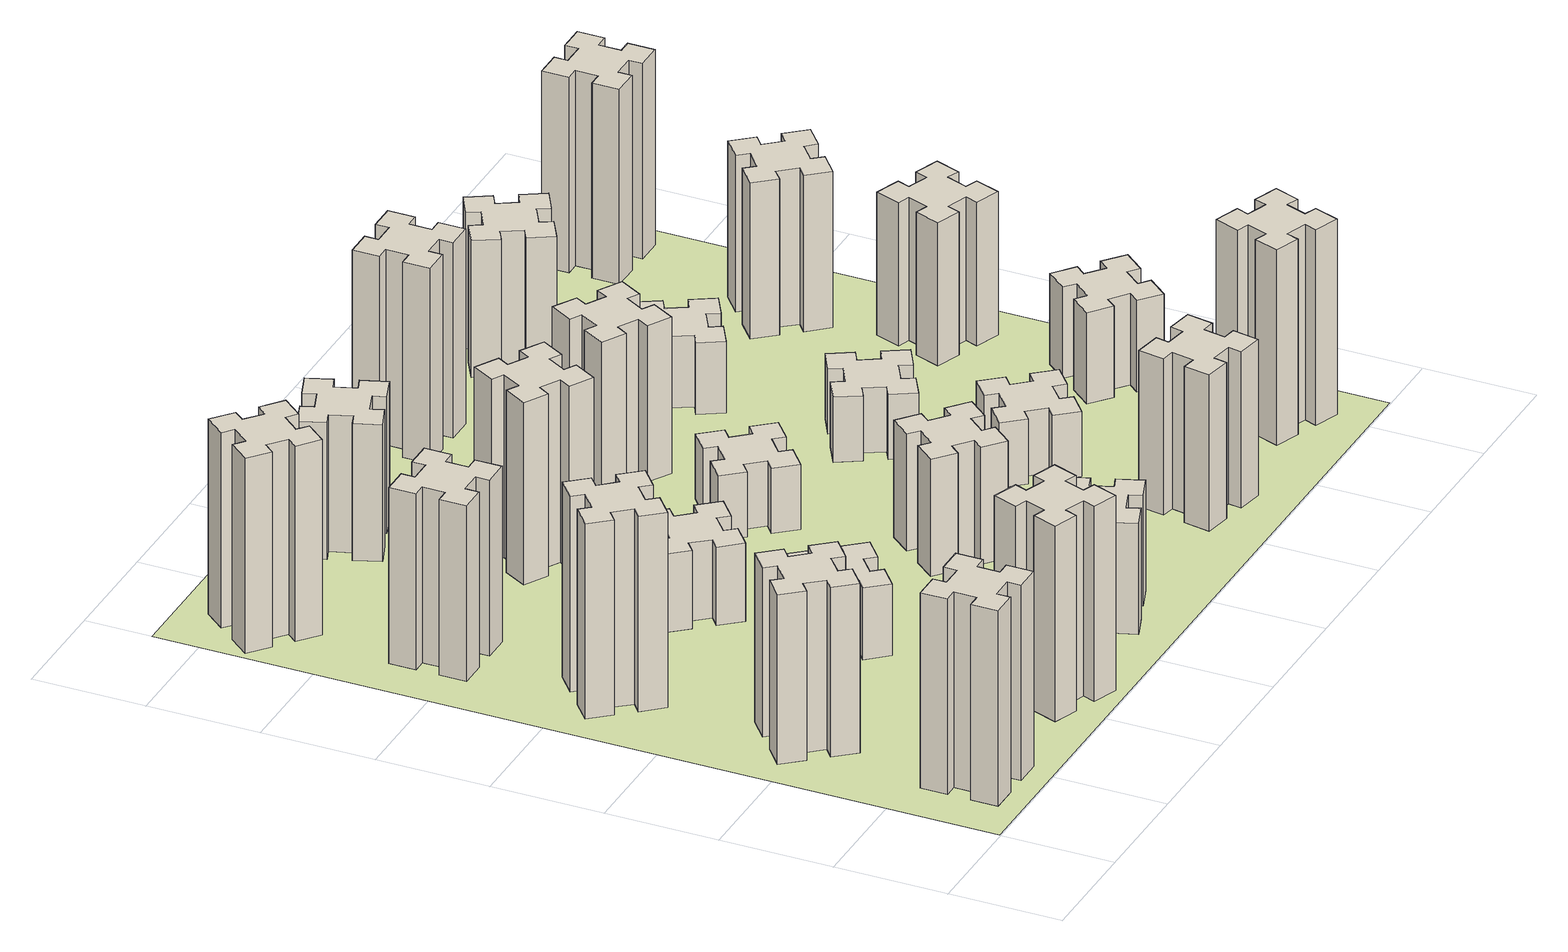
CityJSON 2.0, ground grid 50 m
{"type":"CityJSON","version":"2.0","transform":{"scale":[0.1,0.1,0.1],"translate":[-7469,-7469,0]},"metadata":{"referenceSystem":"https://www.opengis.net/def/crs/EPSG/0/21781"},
"CityObjects":{
"building1":{"type":"Building","attributes":{"class":"1000","function":"1000","usage":"1000","yearOfConstruction":2016,"roofType":"1000","measuredHeight":90,"storeysAboveGround":30,"storeysBelowGround":0},"geometry":[{"type":"Solid","lod":"1","boundaries":[[[[0,1,2,3,4,5,6,7,8,9,10,11,12,13,14,15,16,17,18,19]],[[17,16,20,21]],[[16,15,22,20]],[[15,14,23,22]],[[14,13,24,23]],[[13,12,25,24]],[[12,11,26,25]],[[11,10,27,26]],[[10,9,28,27]],[[9,8,29,28]],[[8,7,30,29]],[[7,6,31,30]],[[6,5,32,31]],[[5,4,33,32]],[[4,3,34,33]],[[3,2,35,34]],[[2,1,36,35]],[[1,0,37,36]],[[0,19,38,37]],[[19,18,39,38]],[[18,17,21,39]],[[24,25,26,27,28,29,30,31,32,33,34,35,36,37,38,39,21,20,22,23]]]]}]},
"building2":{"type":"Building","attributes":{"class":"1000","function":"1000","usage":"1000","yearOfConstruction":2016,"roofType":"1000","measuredHeight":78,"storeysAboveGround":30,"storeysBelowGround":0},"geometry":[{"type":"Solid","lod":"1","boundaries":[[[[40,41,42,43,44,45,46,47,48,49,50,51,52,53,54,55,56,57,58,59]],[[57,56,60,61]],[[56,55,62,60]],[[55,54,63,62]],[[54,53,64,63]],[[53,52,65,64]],[[52,51,66,65]],[[51,50,67,66]],[[50,49,68,67]],[[49,48,69,68]],[[48,47,70,69]],[[47,46,71,70]],[[46,45,72,71]],[[45,44,73,72]],[[44,43,74,73]],[[43,42,75,74]],[[42,41,76,75]],[[41,40,77,76]],[[40,59,78,77]],[[59,58,79,78]],[[58,57,61,79]],[[64,65,66,67,68,69,70,71,72,73,74,75,76,77,78,79,61,60,62,63]]]]}]},
"building3":{"type":"Building","attributes":{"class":"1000","function":"1000","usage":"1000","yearOfConstruction":2016,"roofType":"1000","measuredHeight":90,"storeysAboveGround":30,"storeysBelowGround":0},"geometry":[{"type":"Solid","lod":"1","boundaries":[[[[80,81,82,83,84,85,86,87,88,89,90,91,92,93,94,95,96,97,98,99]],[[97,96,100,101]],[[96,95,102,100]],[[95,94,103,102]],[[94,93,104,103]],[[93,92,105,104]],[[92,91,106,105]],[[91,90,107,106]],[[90,89,108,107]],[[89,88,109,108]],[[88,87,110,109]],[[87,86,111,110]],[[86,85,112,111]],[[85,84,113,112]],[[84,83,114,113]],[[83,82,115,114]],[[82,81,116,115]],[[81,80,117,116]],[[80,99,118,117]],[[99,98,119,118]],[[98,97,101,119]],[[104,105,106,107,108,109,110,111,112,113,114,115,116,117,118,119,101,100,102,103]]]]}]},
"building4":{"type":"Building","attributes":{"class":"1000","function":"1000","usage":"1000","yearOfConstruction":2016,"roofType":"1000","measuredHeight":81,"storeysAboveGround":30,"storeysBelowGround":0},"geometry":[{"type":"Solid","lod":"1","boundaries":[[[[120,121,122,123,124,125,126,127,128,129,130,131,132,133,134,135,136,137,138,139]],[[137,136,140,141]],[[136,135,142,140]],[[135,134,143,142]],[[134,133,144,143]],[[133,132,145,144]],[[132,131,146,145]],[[131,130,147,146]],[[130,129,148,147]],[[129,128,149,148]],[[128,127,150,149]],[[127,126,151,150]],[[126,125,152,151]],[[125,124,153,152]],[[124,123,154,153]],[[123,122,155,154]],[[122,121,156,155]],[[121,120,157,156]],[[120,139,158,157]],[[139,138,159,158]],[[138,137,141,159]],[[144,145,146,147,148,149,150,151,152,153,154,155,156,157,158,159,141,140,142,143]]]]}]},
"building5":{"type":"Building","attributes":{"class":"1000","function":"1000","usage":"1000","yearOfConstruction":2016,"roofType":"1000","measuredHeight":90,"storeysAboveGround":30,"storeysBelowGround":0},"geometry":[{"type":"Solid","lod":"1","boundaries":[[[[160,161,162,163,164,165,166,167,168,169,170,171,172,173,174,175,176,177,178,179]],[[177,176,180,181]],[[176,175,182,180]],[[175,174,183,182]],[[174,173,184,183]],[[173,172,185,184]],[[172,171,186,185]],[[171,170,187,186]],[[170,169,188,187]],[[169,168,189,188]],[[168,167,190,189]],[[167,166,191,190]],[[166,165,192,191]],[[165,164,193,192]],[[164,163,194,193]],[[163,162,195,194]],[[162,161,196,195]],[[161,160,197,196]],[[160,179,198,197]],[[179,178,199,198]],[[178,177,181,199]],[[184,185,186,187,188,189,190,191,192,193,194,195,196,197,198,199,181,180,182,183]]]]}]},
"building6":{"type":"Building","attributes":{"class":"1000","function":"1000","usage":"1000","yearOfConstruction":2016,"roofType":"1000","measuredHeight":90,"storeysAboveGround":30,"storeysBelowGround":0},"geometry":[{"type":"Solid","lod":"1","boundaries":[[[[200,201,202,203,204,205,206,207,208,209,210,211,212,213,214,215,216,217,218,219]],[[217,216,220,221]],[[216,215,222,220]],[[215,214,223,222]],[[214,213,224,223]],[[213,212,225,224]],[[212,211,226,225]],[[211,210,227,226]],[[210,209,228,227]],[[209,208,229,228]],[[208,207,230,229]],[[207,206,231,230]],[[206,205,232,231]],[[205,204,233,232]],[[204,203,234,233]],[[203,202,235,234]],[[202,201,236,235]],[[201,200,237,236]],[[200,219,238,237]],[[219,218,239,238]],[[218,217,221,239]],[[224,225,226,227,228,229,230,231,232,233,234,235,236,237,238,239,221,220,222,223]]]]}]},
"building7":{"type":"Building","attributes":{"class":"1000","function":"1000","usage":"1000","yearOfConstruction":2016,"roofType":"1000","measuredHeight":33,"storeysAboveGround":30,"storeysBelowGround":0},"geometry":[{"type":"Solid","lod":"1","boundaries":[[[[240,241,242,243,244,245,246,247,248,249,250,251,252,253,254,255,256,257,258,259]],[[257,256,260,261]],[[256,255,262,260]],[[255,254,263,262]],[[254,253,264,263]],[[253,252,265,264]],[[252,251,266,265]],[[251,250,267,266]],[[250,249,268,267]],[[249,248,269,268]],[[248,247,270,269]],[[247,246,271,270]],[[246,245,272,271]],[[245,244,273,272]],[[244,243,274,273]],[[243,242,275,274]],[[242,241,276,275]],[[241,240,277,276]],[[240,259,278,277]],[[259,258,279,278]],[[258,257,261,279]],[[264,265,266,267,268,269,270,271,272,273,274,275,276,277,278,279,261,260,262,263]]]]}]},
"building8":{"type":"Building","attributes":{"class":"1000","function":"1000","usage":"1000","yearOfConstruction":2016,"roofType":"1000","measuredHeight":36,"storeysAboveGround":30,"storeysBelowGround":0},"geometry":[{"type":"Solid","lod":"1","boundaries":[[[[280,281,282,283,284,285,286,287,288,289,290,291,292,293,294,295,296,297,298,299]],[[297,296,300,301]],[[296,295,302,300]],[[295,294,303,302]],[[294,293,304,303]],[[293,292,305,304]],[[292,291,306,305]],[[291,290,307,306]],[[290,289,308,307]],[[289,288,309,308]],[[288,287,310,309]],[[287,286,311,310]],[[286,285,312,311]],[[285,284,313,312]],[[284,283,314,313]],[[283,282,315,314]],[[282,281,316,315]],[[281,280,317,316]],[[280,299,318,317]],[[299,298,319,318]],[[298,297,301,319]],[[304,305,306,307,308,309,310,311,312,313,314,315,316,317,318,319,301,300,302,303]]]]}]},
"building9":{"type":"Building","attributes":{"class":"1000","function":"1000","usage":"1000","yearOfConstruction":2016,"roofType":"1000","measuredHeight":51,"storeysAboveGround":30,"storeysBelowGround":0},"geometry":[{"type":"Solid","lod":"1","boundaries":[[[[320,321,322,323,324,325,326,327,328,329,330,331,332,333,334,335,336,337,338,339]],[[337,336,340,341]],[[336,335,342,340]],[[335,334,343,342]],[[334,333,344,343]],[[333,332,345,344]],[[332,331,346,345]],[[331,330,347,346]],[[330,329,348,347]],[[329,328,349,348]],[[328,327,350,349]],[[327,326,351,350]],[[326,325,352,351]],[[325,324,353,352]],[[324,323,354,353]],[[323,322,355,354]],[[322,321,356,355]],[[321,320,357,356]],[[320,339,358,357]],[[339,338,359,358]],[[338,337,341,359]],[[344,345,346,347,348,349,350,351,352,353,354,355,356,357,358,359,341,340,342,343]]]]}]},
"building10":{"type":"Building","attributes":{"class":"1000","function":"1000","usage":"1000","yearOfConstruction":2016,"roofType":"1000","measuredHeight":84,"storeysAboveGround":30,"storeysBelowGround":0},"geometry":[{"type":"Solid","lod":"1","boundaries":[[[[360,361,362,363,364,365,366,367,368,369,370,371,372,373,374,375,376,377,378,379]],[[377,376,380,381]],[[376,375,382,380]],[[375,374,383,382]],[[374,373,384,383]],[[373,372,385,384]],[[372,371,386,385]],[[371,370,387,386]],[[370,369,388,387]],[[369,368,389,388]],[[368,367,390,389]],[[367,366,391,390]],[[366,365,392,391]],[[365,364,393,392]],[[364,363,394,393]],[[363,362,395,394]],[[362,361,396,395]],[[361,360,397,396]],[[360,379,398,397]],[[379,378,399,398]],[[378,377,381,399]],[[384,385,386,387,388,389,390,391,392,393,394,395,396,397,398,399,381,380,382,383]]]]}]},
"building11":{"type":"Building","attributes":{"class":"1000","function":"1000","usage":"1000","yearOfConstruction":2016,"roofType":"1000","measuredHeight":63,"storeysAboveGround":30,"storeysBelowGround":0},"geometry":[{"type":"Solid","lod":"1","boundaries":[[[[400,401,402,403,404,405,406,407,408,409,410,411,412,413,414,415,416,417,418,419]],[[417,416,420,421]],[[416,415,422,420]],[[415,414,423,422]],[[414,413,424,423]],[[413,412,425,424]],[[412,411,426,425]],[[411,410,427,426]],[[410,409,428,427]],[[409,408,429,428]],[[408,407,430,429]],[[407,406,431,430]],[[406,405,432,431]],[[405,404,433,432]],[[404,403,434,433]],[[403,402,435,434]],[[402,401,436,435]],[[401,400,437,436]],[[400,419,438,437]],[[419,418,439,438]],[[418,417,421,439]],[[424,425,426,427,428,429,430,431,432,433,434,435,436,437,438,439,421,420,422,423]]]]}]},
"building12":{"type":"Building","attributes":{"class":"1000","function":"1000","usage":"1000","yearOfConstruction":2016,"roofType":"1000","measuredHeight":54,"storeysAboveGround":30,"storeysBelowGround":0},"geometry":[{"type":"Solid","lod":"1","boundaries":[[[[440,441,442,443,444,445,446,447,448,449,450,451,452,453,454,455,456,457,458,459]],[[457,456,460,461]],[[456,455,462,460]],[[455,454,463,462]],[[454,453,464,463]],[[453,452,465,464]],[[452,451,466,465]],[[451,450,467,466]],[[450,449,468,467]],[[449,448,469,468]],[[448,447,470,469]],[[447,446,471,470]],[[446,445,472,471]],[[445,444,473,472]],[[444,443,474,473]],[[443,442,475,474]],[[442,441,476,475]],[[441,440,477,476]],[[440,459,478,477]],[[459,458,479,478]],[[458,457,461,479]],[[464,465,466,467,468,469,470,471,472,473,474,475,476,477,478,479,461,460,462,463]]]]}]},
"building13":{"type":"Building","attributes":{"class":"1000","function":"1000","usage":"1000","yearOfConstruction":2016,"roofType":"1000","measuredHeight":30,"storeysAboveGround":30,"storeysBelowGround":0},"geometry":[{"type":"Solid","lod":"1","boundaries":[[[[480,481,482,483,484,485,486,487,488,489,490,491,492,493,494,495,496,497,498,499]],[[497,496,500,501]],[[496,495,502,500]],[[495,494,503,502]],[[494,493,504,503]],[[493,492,505,504]],[[492,491,506,505]],[[491,490,507,506]],[[490,489,508,507]],[[489,488,509,508]],[[488,487,510,509]],[[487,486,511,510]],[[486,485,512,511]],[[485,484,513,512]],[[484,483,514,513]],[[483,482,515,514]],[[482,481,516,515]],[[481,480,517,516]],[[480,499,518,517]],[[499,498,519,518]],[[498,497,501,519]],[[504,505,506,507,508,509,510,511,512,513,514,515,516,517,518,519,501,500,502,503]]]]}]},
"building14":{"type":"Building","attributes":{"class":"1000","function":"1000","usage":"1000","yearOfConstruction":2016,"roofType":"1000","measuredHeight":72,"storeysAboveGround":30,"storeysBelowGround":0},"geometry":[{"type":"Solid","lod":"1","boundaries":[[[[520,521,522,523,524,525,526,527,528,529,530,531,532,533,534,535,536,537,538,539]],[[537,536,540,541]],[[536,535,542,540]],[[535,534,543,542]],[[534,533,544,543]],[[533,532,545,544]],[[532,531,546,545]],[[531,530,547,546]],[[530,529,548,547]],[[529,528,549,548]],[[528,527,550,549]],[[527,526,551,550]],[[526,525,552,551]],[[525,524,553,552]],[[524,523,554,553]],[[523,522,555,554]],[[522,521,556,555]],[[521,520,557,556]],[[520,539,558,557]],[[539,538,559,558]],[[538,537,541,559]],[[544,545,546,547,548,549,550,551,552,553,554,555,556,557,558,559,541,540,542,543]]]]}]},
"building15":{"type":"Building","attributes":{"class":"1000","function":"1000","usage":"1000","yearOfConstruction":2016,"roofType":"1000","measuredHeight":72,"storeysAboveGround":30,"storeysBelowGround":0},"geometry":[{"type":"Solid","lod":"1","boundaries":[[[[560,561,562,563,564,565,566,567,568,569,570,571,572,573,574,575,576,577,578,579]],[[577,576,580,581]],[[576,575,582,580]],[[575,574,583,582]],[[574,573,584,583]],[[573,572,585,584]],[[572,571,586,585]],[[571,570,587,586]],[[570,569,588,587]],[[569,568,589,588]],[[568,567,590,589]],[[567,566,591,590]],[[566,565,592,591]],[[565,564,593,592]],[[564,563,594,593]],[[563,562,595,594]],[[562,561,596,595]],[[561,560,597,596]],[[560,579,598,597]],[[579,578,599,598]],[[578,577,581,599]],[[584,585,586,587,588,589,590,591,592,593,594,595,596,597,598,599,581,580,582,583]]]]}]},
"building16":{"type":"Building","attributes":{"class":"1000","function":"1000","usage":"1000","yearOfConstruction":2016,"roofType":"1000","measuredHeight":90,"storeysAboveGround":30,"storeysBelowGround":0},"geometry":[{"type":"Solid","lod":"1","boundaries":[[[[600,601,602,603,604,605,606,607,608,609,610,611,612,613,614,615,616,617,618,619]],[[617,616,620,621]],[[616,615,622,620]],[[615,614,623,622]],[[614,613,624,623]],[[613,612,625,624]],[[612,611,626,625]],[[611,610,627,626]],[[610,609,628,627]],[[609,608,629,628]],[[608,607,630,629]],[[607,606,631,630]],[[606,605,632,631]],[[605,604,633,632]],[[604,603,634,633]],[[603,602,635,634]],[[602,601,636,635]],[[601,600,637,636]],[[600,619,638,637]],[[619,618,639,638]],[[618,617,621,639]],[[624,625,626,627,628,629,630,631,632,633,634,635,636,637,638,639,621,620,622,623]]]]}]},
"building17":{"type":"Building","attributes":{"class":"1000","function":"1000","usage":"1000","yearOfConstruction":2016,"roofType":"1000","measuredHeight":30,"storeysAboveGround":30,"storeysBelowGround":0},"geometry":[{"type":"Solid","lod":"1","boundaries":[[[[640,641,642,643,644,645,646,647,648,649,650,651,652,653,654,655,656,657,658,659]],[[657,656,660,661]],[[656,655,662,660]],[[655,654,663,662]],[[654,653,664,663]],[[653,652,665,664]],[[652,651,666,665]],[[651,650,667,666]],[[650,649,668,667]],[[649,648,669,668]],[[648,647,670,669]],[[647,646,671,670]],[[646,645,672,671]],[[645,644,673,672]],[[644,643,674,673]],[[643,642,675,674]],[[642,641,676,675]],[[641,640,677,676]],[[640,659,678,677]],[[659,658,679,678]],[[658,657,661,679]],[[664,665,666,667,668,669,670,671,672,673,674,675,676,677,678,679,661,660,662,663]]]]}]},
"building18":{"type":"Building","attributes":{"class":"1000","function":"1000","usage":"1000","yearOfConstruction":2016,"roofType":"1000","measuredHeight":30,"storeysAboveGround":30,"storeysBelowGround":0},"geometry":[{"type":"Solid","lod":"1","boundaries":[[[[680,681,682,683,684,685,686,687,688,689,690,691,692,693,694,695,696,697,698,699]],[[697,696,700,701]],[[696,695,702,700]],[[695,694,703,702]],[[694,693,704,703]],[[693,692,705,704]],[[692,691,706,705]],[[691,690,707,706]],[[690,689,708,707]],[[689,688,709,708]],[[688,687,710,709]],[[687,686,711,710]],[[686,685,712,711]],[[685,684,713,712]],[[684,683,714,713]],[[683,682,715,714]],[[682,681,716,715]],[[681,680,717,716]],[[680,699,718,717]],[[699,698,719,718]],[[698,697,701,719]],[[704,705,706,707,708,709,710,711,712,713,714,715,716,717,718,719,701,700,702,703]]]]}]},
"building19":{"type":"Building","attributes":{"class":"1000","function":"1000","usage":"1000","yearOfConstruction":2016,"roofType":"1000","measuredHeight":33,"storeysAboveGround":30,"storeysBelowGround":0},"geometry":[{"type":"Solid","lod":"1","boundaries":[[[[720,721,722,723,724,725,726,727,728,729,730,731,732,733,734,735,736,737,738,739]],[[737,736,740,741]],[[736,735,742,740]],[[735,734,743,742]],[[734,733,744,743]],[[733,732,745,744]],[[732,731,746,745]],[[731,730,747,746]],[[730,729,748,747]],[[729,728,749,748]],[[728,727,750,749]],[[727,726,751,750]],[[726,725,752,751]],[[725,724,753,752]],[[724,723,754,753]],[[723,722,755,754]],[[722,721,756,755]],[[721,720,757,756]],[[720,739,758,757]],[[739,738,759,758]],[[738,737,741,759]],[[744,745,746,747,748,749,750,751,752,753,754,755,756,757,758,759,741,740,742,743]]]]}]},
"building20":{"type":"Building","attributes":{"class":"1000","function":"1000","usage":"1000","yearOfConstruction":2016,"roofType":"1000","measuredHeight":90,"storeysAboveGround":30,"storeysBelowGround":0},"geometry":[{"type":"Solid","lod":"1","boundaries":[[[[760,761,762,763,764,765,766,767,768,769,770,771,772,773,774,775,776,777,778,779]],[[777,776,780,781]],[[776,775,782,780]],[[775,774,783,782]],[[774,773,784,783]],[[773,772,785,784]],[[772,771,786,785]],[[771,770,787,786]],[[770,769,788,787]],[[769,768,789,788]],[[768,767,790,789]],[[767,766,791,790]],[[766,765,792,791]],[[765,764,793,792]],[[764,763,794,793]],[[763,762,795,794]],[[762,761,796,795]],[[761,760,797,796]],[[760,779,798,797]],[[779,778,799,798]],[[778,777,781,799]],[[784,785,786,787,788,789,790,791,792,793,794,795,796,797,798,799,781,780,782,783]]]]}]},
"building21":{"type":"Building","attributes":{"class":"1000","function":"1000","usage":"1000","yearOfConstruction":2016,"roofType":"1000","measuredHeight":63,"storeysAboveGround":30,"storeysBelowGround":0},"geometry":[{"type":"Solid","lod":"1","boundaries":[[[[800,801,802,803,804,805,806,807,808,809,810,811,812,813,814,815,816,817,818,819]],[[817,816,820,821]],[[816,815,822,820]],[[815,814,823,822]],[[814,813,824,823]],[[813,812,825,824]],[[812,811,826,825]],[[811,810,827,826]],[[810,809,828,827]],[[809,808,829,828]],[[808,807,830,829]],[[807,806,831,830]],[[806,805,832,831]],[[805,804,833,832]],[[804,803,834,833]],[[803,802,835,834]],[[802,801,836,835]],[[801,800,837,836]],[[800,819,838,837]],[[819,818,839,838]],[[818,817,821,839]],[[824,825,826,827,828,829,830,831,832,833,834,835,836,837,838,839,821,820,822,823]]]]}]},
"building22":{"type":"Building","attributes":{"class":"1000","function":"1000","usage":"1000","yearOfConstruction":2016,"roofType":"1000","measuredHeight":42,"storeysAboveGround":30,"storeysBelowGround":0},"geometry":[{"type":"Solid","lod":"1","boundaries":[[[[840,841,842,843,844,845,846,847,848,849,850,851,852,853,854,855,856,857,858,859]],[[857,856,860,861]],[[856,855,862,860]],[[855,854,863,862]],[[854,853,864,863]],[[853,852,865,864]],[[852,851,866,865]],[[851,850,867,866]],[[850,849,868,867]],[[849,848,869,868]],[[848,847,870,869]],[[847,846,871,870]],[[846,845,872,871]],[[845,844,873,872]],[[844,843,874,873]],[[843,842,875,874]],[[842,841,876,875]],[[841,840,877,876]],[[840,859,878,877]],[[859,858,879,878]],[[858,857,861,879]],[[864,865,866,867,868,869,870,871,872,873,874,875,876,877,878,879,861,860,862,863]]]]}]},
"building23":{"type":"Building","attributes":{"class":"1000","function":"1000","usage":"1000","yearOfConstruction":2016,"roofType":"1000","measuredHeight":66,"storeysAboveGround":30,"storeysBelowGround":0},"geometry":[{"type":"Solid","lod":"1","boundaries":[[[[880,881,882,883,884,885,886,887,888,889,890,891,892,893,894,895,896,897,898,899]],[[897,896,900,901]],[[896,895,902,900]],[[895,894,903,902]],[[894,893,904,903]],[[893,892,905,904]],[[892,891,906,905]],[[891,890,907,906]],[[890,889,908,907]],[[889,888,909,908]],[[888,887,910,909]],[[887,886,911,910]],[[886,885,912,911]],[[885,884,913,912]],[[884,883,914,913]],[[883,882,915,914]],[[882,881,916,915]],[[881,880,917,916]],[[880,899,918,917]],[[899,898,919,918]],[[898,897,901,919]],[[904,905,906,907,908,909,910,911,912,913,914,915,916,917,918,919,901,900,902,903]]]]}]},
"building24":{"type":"Building","attributes":{"class":"1000","function":"1000","usage":"1000","yearOfConstruction":2016,"roofType":"1000","measuredHeight":72,"storeysAboveGround":30,"storeysBelowGround":0},"geometry":[{"type":"Solid","lod":"1","boundaries":[[[[920,921,922,923,924,925,926,927,928,929,930,931,932,933,934,935,936,937,938,939]],[[937,936,940,941]],[[936,935,942,940]],[[935,934,943,942]],[[934,933,944,943]],[[933,932,945,944]],[[932,931,946,945]],[[931,930,947,946]],[[930,929,948,947]],[[929,928,949,948]],[[928,927,950,949]],[[927,926,951,950]],[[926,925,952,951]],[[925,924,953,952]],[[924,923,954,953]],[[923,922,955,954]],[[922,921,956,955]],[[921,920,957,956]],[[920,939,958,957]],[[939,938,959,958]],[[938,937,941,959]],[[944,945,946,947,948,949,950,951,952,953,954,955,956,957,958,959,941,940,942,943]]]]}]},
"building25":{"type":"Building","attributes":{"class":"1000","function":"1000","usage":"1000","yearOfConstruction":2016,"roofType":"1000","measuredHeight":90,"storeysAboveGround":30,"storeysBelowGround":0},"geometry":[{"type":"Solid","lod":"1","boundaries":[[[[960,961,962,963,964,965,966,967,968,969,970,971,972,973,974,975,976,977,978,979]],[[977,976,980,981]],[[976,975,982,980]],[[975,974,983,982]],[[974,973,984,983]],[[973,972,985,984]],[[972,971,986,985]],[[971,970,987,986]],[[970,969,988,987]],[[969,968,989,988]],[[968,967,990,989]],[[967,966,991,990]],[[966,965,992,991]],[[965,964,993,992]],[[964,963,994,993]],[[963,962,995,994]],[[962,961,996,995]],[[961,960,997,996]],[[960,979,998,997]],[[979,978,999,998]],[[978,977,981,999]],[[984,985,986,987,988,989,990,991,992,993,994,995,996,997,998,999,981,980,982,983]]]]}]},
"landuse1":{"type":"LandUse","attributes":{"name":"plot1","function":"1010"},"geometry":[{"type":"MultiSurface","lod":"1","boundaries":[[[1000,1001,1002,1003]]]}]}
},
"vertices":[
[265,325,0],[265,225,0],[205,225,0],[205,105,0],[325,105,0],[325,165,0],[425,165,0],[425,105,0],[545,105,0],[545,225,0],[485,225,0],[485,325,0],[545,325,0],[545,445,0],[425,445,0],[425,385,0],[325,385,0],[325,445,0],[205,445,0],[205,325,0],[325,385,900],[325,445,900],[425,385,900],[425,445,900],[545,445,900],[545,325,900],[485,325,900],[485,225,900],[545,225,900],[545,105,900],[425,105,900],[425,165,900],[325,165,900],[325,105,900],[205,105,900],[205,225,900],[265,225,900],[265,325,900],[205,325,900],[205,445,900],
[408,899,0],[484,963,0],[523,917,0],[615,994,0],[538,1086,0],[492,1048,0],[427,1124,0],[473,1163,0],[396,1255,0],[304,1178,0],[343,1132,0],[266,1067,0],[228,1113,0],[136,1036,0],[213,944,0],[259,983,0],[323,906,0],[277,868,0],[354,776,0],[446,853,0],[323,906,780],[277,868,780],[259,983,780],[213,944,780],[136,1036,780],[228,1113,780],[266,1067,780],[343,1132,780],[304,1178,780],[396,1255,780],[473,1163,780],[427,1124,780],[492,1048,780],[538,1086,780],[615,994,780],[523,917,780],[484,963,780],[408,899,780],[446,853,780],[354,776,780],
[492,1888,0],[427,1964,0],[473,2003,0],[396,2095,0],[304,2018,0],[343,1972,0],[266,1907,0],[228,1953,0],[136,1876,0],[213,1784,0],[259,1823,0],[323,1746,0],[277,1708,0],[354,1616,0],[446,1693,0],[408,1739,0],[484,1803,0],[523,1757,0],[615,1834,0],[538,1926,0],[484,1803,900],[523,1757,900],[408,1739,900],[446,1693,900],[354,1616,900],[277,1708,900],[323,1746,900],[259,1823,900],[213,1784,900],[136,1876,900],[228,1953,900],[266,1907,900],[343,1972,900],[304,2018,900],[396,2095,900],[473,2003,900],[427,1964,900],[492,1888,900],[538,1926,900],[615,1834,900],
[485,2545,0],[485,2645,0],[545,2645,0],[545,2765,0],[425,2765,0],[425,2705,0],[325,2705,0],[325,2765,0],[205,2765,0],[205,2645,0],[265,2645,0],[265,2545,0],[205,2545,0],[205,2425,0],[325,2425,0],[325,2485,0],[425,2485,0],[425,2425,0],[545,2425,0],[545,2545,0],[425,2485,810],[425,2425,810],[325,2485,810],[325,2425,810],[205,2425,810],[205,2545,810],[265,2545,810],[265,2645,810],[205,2645,810],[205,2765,810],[325,2765,810],[325,2705,810],[425,2705,810],[425,2765,810],[545,2765,810],[545,2645,810],[485,2645,810],[485,2545,810],[545,2545,810],[545,2425,810],
[1029,360,0],[995,266,0],[939,287,0],[897,174,0],[1010,133,0],[1031,189,0],[1125,155,0],[1104,99,0],[1217,57,0],[1258,170,0],[1202,191,0],[1236,285,0],[1292,264,0],[1333,377,0],[1220,418,0],[1200,362,0],[1106,396,0],[1127,452,0],[1014,493,0],[973,380,0],[1106,396,900],[1127,452,900],[1200,362,900],[1220,418,900],[1333,377,900],[1292,264,900],[1236,285,900],[1202,191,900],[1258,170,900],[1217,57,900],[1104,99,900],[1125,155,900],[1031,189,900],[1010,133,900],[897,174,900],[939,287,900],[995,266,900],[1029,360,900],[973,380,900],[1014,493,900],
[384,3387,0],[308,3452,0],[346,3498,0],[254,3575,0],[177,3483,0],[223,3444,0],[159,3368,0],[113,3406,0],[36,3314,0],[128,3237,0],[166,3283,0],[243,3219,0],[204,3173,0],[296,3096,0],[373,3188,0],[327,3226,0],[392,3303,0],[438,3264,0],[515,3356,0],[423,3433,0],[392,3303,900],[438,3264,900],[327,3226,900],[373,3188,900],[296,3096,900],[204,3173,900],[243,3219,900],[166,3283,900],[128,3237,900],[36,3314,900],[113,3406,900],[159,3368,900],[223,3444,900],[177,3483,900],[254,3575,900],[346,3498,900],[308,3452,900],[384,3387,900],[423,3433,900],[515,3356,900],
[1083,1332,0],[1006,1267,0],[968,1313,0],[876,1236,0],[953,1144,0],[999,1183,0],[1063,1106,0],[1017,1068,0],[1094,976,0],[1186,1053,0],[1148,1099,0],[1224,1163,0],[1263,1117,0],[1355,1194,0],[1278,1286,0],[1232,1248,0],[1167,1324,0],[1213,1363,0],[1136,1455,0],[1044,1378,0],[1167,1324,330],[1213,1363,330],[1232,1248,330],[1278,1286,330],[1355,1194,330],[1263,1117,330],[1224,1163,330],[1148,1099,330],[1186,1053,330],[1094,976,330],[1017,1068,330],[1063,1106,330],[999,1183,330],[953,1144,330],[876,1236,330],[968,1313,330],[1006,1267,330],[1083,1332,330],[1044,1378,330],[1136,1455,330],
[1083,1972,0],[1006,1907,0],[968,1953,0],[876,1876,0],[953,1784,0],[999,1823,0],[1063,1746,0],[1017,1708,0],[1094,1616,0],[1186,1693,0],[1148,1739,0],[1224,1803,0],[1263,1757,0],[1355,1834,0],[1278,1926,0],[1232,1888,0],[1167,1964,0],[1213,2003,0],[1136,2095,0],[1044,2018,0],[1167,1964,360],[1213,2003,360],[1232,1888,360],[1278,1926,360],[1355,1834,360],[1263,1757,360],[1224,1803,360],[1148,1739,360],[1186,1693,360],[1094,1616,360],[1017,1708,360],[1063,1746,360],[999,1823,360],[953,1784,360],[876,1876,360],[968,1953,360],[1006,1907,360],[1083,1972,360],[1044,2018,360],[1136,2095,360],
[1765,496,0],[1671,462,0],[1650,518,0],[1537,477,0],[1579,364,0],[1635,385,0],[1669,291,0],[1613,270,0],[1654,157,0],[1767,199,0],[1746,255,0],[1840,289,0],[1860,233,0],[1973,274,0],[1932,387,0],[1876,366,0],[1842,460,0],[1898,480,0],[1857,593,0],[1744,552,0],[1842,460,510],[1898,480,510],[1876,366,510],[1932,387,510],[1973,274,510],[1860,233,510],[1840,289,510],[1746,255,510],[1767,199,510],[1654,157,510],[1613,270,510],[1669,291,510],[1635,385,510],[1579,364,510],[1537,477,510],[1650,518,510],[1671,462,510],[1765,496,510],[1744,552,510],[1857,593,510],
[1117,2525,0],[1204,2475,0],[1174,2423,0],[1278,2363,0],[1338,2467,0],[1286,2497,0],[1336,2584,0],[1388,2554,0],[1448,2658,0],[1344,2718,0],[1314,2666,0],[1227,2716,0],[1257,2768,0],[1153,2828,0],[1093,2724,0],[1145,2694,0],[1095,2607,0],[1043,2637,0],[983,2533,0],[1087,2473,0],[1095,2607,840],[1043,2637,840],[1145,2694,840],[1093,2724,840],[1153,2828,840],[1257,2768,840],[1227,2716,840],[1314,2666,840],[1344,2718,840],[1448,2658,840],[1388,2554,840],[1336,2584,840],[1286,2497,840],[1338,2467,840],[1278,2363,840],[1174,2423,840],[1204,2475,840],[1117,2525,840],[1087,2473,840],[983,2533,840],
[1025,3456,0],[931,3422,0],[910,3478,0],[797,3437,0],[839,3324,0],[895,3345,0],[929,3251,0],[873,3230,0],[914,3117,0],[1027,3159,0],[1006,3215,0],[1100,3249,0],[1120,3193,0],[1233,3234,0],[1192,3347,0],[1136,3326,0],[1102,3420,0],[1158,3440,0],[1117,3553,0],[1004,3512,0],[1102,3420,630],[1158,3440,630],[1136,3326,630],[1192,3347,630],[1233,3234,630],[1120,3193,630],[1100,3249,630],[1006,3215,630],[1027,3159,630],[914,3117,630],[873,3230,630],[929,3251,630],[895,3345,630],[839,3324,630],[797,3437,630],[910,3478,630],[931,3422,630],[1025,3456,630],[1004,3512,630],[1117,3553,630],
[1846,1063,0],[1923,999,0],[1884,953,0],[1976,876,0],[2053,968,0],[2007,1006,0],[2072,1083,0],[2118,1044,0],[2195,1136,0],[2103,1213,0],[2064,1167,0],[1988,1232,0],[2026,1278,0],[1934,1355,0],[1857,1263,0],[1903,1224,0],[1839,1148,0],[1793,1186,0],[1716,1094,0],[1808,1017,0],[1839,1148,540],[1793,1186,540],[1903,1224,540],[1857,1263,540],[1934,1355,540],[2026,1278,540],[1988,1232,540],[2064,1167,540],[2103,1213,540],[2195,1136,540],[2118,1044,540],[2072,1083,540],[2007,1006,540],[2053,968,540],[1976,876,540],[1884,953,540],[1923,999,540],[1846,1063,540],[1808,1017,540],[1716,1094,540],
[1972,1988,0],[1907,2064,0],[1953,2103,0],[1876,2195,0],[1784,2118,0],[1823,2072,0],[1746,2007,0],[1708,2053,0],[1616,1976,0],[1693,1884,0],[1739,1923,0],[1803,1846,0],[1757,1808,0],[1834,1716,0],[1926,1793,0],[1888,1839,0],[1964,1903,0],[2003,1857,0],[2095,1934,0],[2018,2026,0],[1964,1903,300],[2003,1857,300],[1888,1839,300],[1926,1793,300],[1834,1716,300],[1757,1808,300],[1803,1846,300],[1739,1923,300],[1693,1884,300],[1616,1976,300],[1708,2053,300],[1746,2007,300],[1823,2072,300],[1784,2118,300],[1876,2195,300],[1953,2103,300],[1907,2064,300],[1972,1988,300],[2018,2026,300],[2095,1934,300],
[2026,2497,0],[2076,2584,0],[2128,2554,0],[2188,2658,0],[2084,2718,0],[2054,2666,0],[1967,2716,0],[1997,2768,0],[1893,2828,0],[1833,2724,0],[1885,2694,0],[1835,2607,0],[1783,2637,0],[1723,2533,0],[1827,2473,0],[1857,2525,0],[1944,2475,0],[1914,2423,0],[2018,2363,0],[2078,2467,0],[1944,2475,720],[1914,2423,720],[1857,2525,720],[1827,2473,720],[1723,2533,720],[1783,2637,720],[1835,2607,720],[1885,2694,720],[1833,2724,720],[1893,2828,720],[1997,2768,720],[1967,2716,720],[2054,2666,720],[2084,2718,720],[2188,2658,720],[2128,2554,720],[2076,2584,720],[2026,2497,720],[2078,2467,720],[2018,2363,720],
[2596,444,0],[2578,345,0],[2519,356,0],[2498,237,0],[2617,217,0],[2627,276,0],[2725,258,0],[2715,199,0],[2833,178,0],[2854,297,0],[2795,307,0],[2812,405,0],[2871,395,0],[2892,513,0],[2774,534,0],[2764,475,0],[2665,492,0],[2676,551,0],[2557,572,0],[2537,454,0],[2665,492,720],[2676,551,720],[2764,475,720],[2774,534,720],[2892,513,720],[2871,395,720],[2812,405,720],[2795,307,720],[2854,297,720],[2833,178,720],[2715,199,720],[2725,258,720],[2627,276,720],[2617,217,720],[2498,237,720],[2519,356,720],[2578,345,720],[2596,444,720],[2537,454,720],[2557,572,720],
[1965,3385,0],[1965,3485,0],[2025,3485,0],[2025,3605,0],[1905,3605,0],[1905,3545,0],[1805,3545,0],[1805,3605,0],[1685,3605,0],[1685,3485,0],[1745,3485,0],[1745,3385,0],[1685,3385,0],[1685,3265,0],[1805,3265,0],[1805,3325,0],[1905,3325,0],[1905,3265,0],[2025,3265,0],[2025,3385,0],[1905,3325,900],[1905,3265,900],[1805,3325,900],[1805,3265,900],[1685,3265,900],[1685,3385,900],[1745,3385,900],[1745,3485,900],[1685,3485,900],[1685,3605,900],[1805,3605,900],[1805,3545,900],[1905,3545,900],[1905,3605,900],[2025,3605,900],[2025,3485,900],[1965,3485,900],[1965,3385,900],[2025,3385,900],[2025,3265,900],
[2728,999,0],[2804,1063,0],[2843,1017,0],[2935,1094,0],[2858,1186,0],[2812,1148,0],[2747,1224,0],[2793,1263,0],[2716,1355,0],[2624,1278,0],[2663,1232,0],[2586,1167,0],[2548,1213,0],[2456,1136,0],[2533,1044,0],[2579,1083,0],[2643,1006,0],[2597,968,0],[2674,876,0],[2766,953,0],[2643,1006,300],[2597,968,300],[2579,1083,300],[2533,1044,300],[2456,1136,300],[2548,1213,300],[2586,1167,300],[2663,1232,300],[2624,1278,300],[2716,1355,300],[2793,1263,300],[2747,1224,300],[2812,1148,300],[2858,1186,300],[2935,1094,300],[2843,1017,300],[2804,1063,300],[2728,999,300],[2766,953,300],[2674,876,300],
[2475,1744,0],[2525,1657,0],[2473,1627,0],[2533,1523,0],[2637,1583,0],[2607,1635,0],[2694,1685,0],[2724,1633,0],[2828,1693,0],[2768,1797,0],[2716,1767,0],[2666,1854,0],[2718,1884,0],[2658,1988,0],[2554,1928,0],[2584,1876,0],[2497,1826,0],[2467,1878,0],[2363,1818,0],[2423,1714,0],[2497,1826,300],[2467,1878,300],[2584,1876,300],[2554,1928,300],[2658,1988,300],[2718,1884,300],[2666,1854,300],[2716,1767,300],[2768,1797,300],[2828,1693,300],[2724,1633,300],[2694,1685,300],[2607,1635,300],[2637,1583,300],[2533,1523,300],[2473,1627,300],[2525,1657,300],[2475,1744,300],[2423,1714,300],[2363,1818,300],
[2475,2584,0],[2525,2497,0],[2473,2467,0],[2533,2363,0],[2637,2423,0],[2607,2475,0],[2694,2525,0],[2724,2473,0],[2828,2533,0],[2768,2637,0],[2716,2607,0],[2666,2694,0],[2718,2724,0],[2658,2828,0],[2554,2768,0],[2584,2716,0],[2497,2666,0],[2467,2718,0],[2363,2658,0],[2423,2554,0],[2497,2666,330],[2467,2718,330],[2584,2716,330],[2554,2768,330],[2658,2828,330],[2718,2724,330],[2666,2694,330],[2716,2607,330],[2768,2637,330],[2828,2533,330],[2724,2473,330],[2694,2525,330],[2607,2475,330],[2637,2423,330],[2533,2363,330],[2473,2467,330],[2525,2497,330],[2475,2584,330],[2423,2554,330],[2363,2658,330],
[3349,460,0],[3315,366,0],[3259,387,0],[3217,274,0],[3330,233,0],[3351,289,0],[3445,255,0],[3424,199,0],[3537,157,0],[3578,270,0],[3522,291,0],[3556,385,0],[3612,364,0],[3653,477,0],[3540,518,0],[3520,462,0],[3426,496,0],[3447,552,0],[3334,593,0],[3293,480,0],[3426,496,900],[3447,552,900],[3520,462,900],[3540,518,900],[3653,477,900],[3612,364,900],[3556,385,900],[3522,291,900],[3578,270,900],[3537,157,900],[3424,199,900],[3445,255,900],[3351,289,900],[3330,233,900],[3217,274,900],[3259,387,900],[3315,366,900],[3349,460,900],[3293,480,900],[3334,593,900],
[2716,3347,0],[2666,3434,0],[2718,3464,0],[2658,3568,0],[2554,3508,0],[2584,3456,0],[2497,3406,0],[2467,3458,0],[2363,3398,0],[2423,3294,0],[2475,3324,0],[2525,3237,0],[2473,3207,0],[2533,3103,0],[2637,3163,0],[2607,3215,0],[2694,3265,0],[2724,3213,0],[2828,3273,0],[2768,3377,0],[2694,3265,630],[2724,3213,630],[2607,3215,630],[2637,3163,630],[2533,3103,630],[2473,3207,630],[2525,3237,630],[2475,3324,630],[2423,3294,630],[2363,3398,630],[2467,3458,630],[2497,3406,630],[2584,3456,630],[2554,3508,630],[2658,3568,630],[2718,3464,630],[2666,3434,630],[2716,3347,630],[2768,3377,630],[2828,3273,630],
[3544,1167,0],[3468,1232,0],[3506,1278,0],[3414,1355,0],[3337,1263,0],[3383,1224,0],[3319,1148,0],[3273,1186,0],[3196,1094,0],[3288,1017,0],[3326,1063,0],[3403,999,0],[3364,953,0],[3456,876,0],[3533,968,0],[3487,1006,0],[3552,1083,0],[3598,1044,0],[3675,1136,0],[3583,1213,0],[3552,1083,420],[3598,1044,420],[3487,1006,420],[3533,968,420],[3456,876,420],[3364,953,420],[3403,999,420],[3326,1063,420],[3288,1017,420],[3196,1094,420],[3273,1186,420],[3319,1148,420],[3383,1224,420],[3337,1263,420],[3414,1355,420],[3506,1278,420],[3468,1232,420],[3544,1167,420],[3583,1213,420],[3675,1136,420],
[3522,1771,0],[3556,1865,0],[3612,1844,0],[3653,1957,0],[3540,1998,0],[3520,1942,0],[3426,1976,0],[3447,2032,0],[3334,2073,0],[3293,1960,0],[3349,1940,0],[3315,1846,0],[3259,1867,0],[3217,1754,0],[3330,1713,0],[3351,1769,0],[3445,1735,0],[3424,1679,0],[3537,1637,0],[3578,1750,0],[3445,1735,660],[3424,1679,660],[3351,1769,660],[3330,1713,660],[3217,1754,660],[3259,1867,660],[3315,1846,660],[3349,1940,660],[3293,1960,660],[3334,2073,660],[3447,2032,660],[3426,1976,660],[3520,1942,660],[3540,1998,660],[3653,1957,660],[3612,1844,660],[3556,1865,660],[3522,1771,660],[3578,1750,660],[3537,1637,660],
[3219,2463,0],[3283,2386,0],[3237,2348,0],[3314,2256,0],[3406,2333,0],[3368,2379,0],[3444,2443,0],[3483,2397,0],[3575,2474,0],[3498,2566,0],[3452,2528,0],[3387,2604,0],[3433,2643,0],[3356,2735,0],[3264,2658,0],[3303,2612,0],[3226,2547,0],[3188,2593,0],[3096,2516,0],[3173,2424,0],[3226,2547,720],[3188,2593,720],[3303,2612,720],[3264,2658,720],[3356,2735,720],[3433,2643,720],[3387,2604,720],[3452,2528,720],[3498,2566,720],[3575,2474,720],[3483,2397,720],[3444,2443,720],[3368,2379,720],[3406,2333,720],[3314,2256,720],[3237,2348,720],[3283,2386,720],[3219,2463,720],[3173,2424,720],[3096,2516,720],
[3385,3225,0],[3485,3225,0],[3485,3165,0],[3605,3165,0],[3605,3285,0],[3545,3285,0],[3545,3385,0],[3605,3385,0],[3605,3505,0],[3485,3505,0],[3485,3445,0],[3385,3445,0],[3385,3505,0],[3265,3505,0],[3265,3385,0],[3325,3385,0],[3325,3285,0],[3265,3285,0],[3265,3165,0],[3385,3165,0],[3325,3285,900],[3265,3285,900],[3325,3385,900],[3265,3385,900],[3265,3505,900],[3385,3505,900],[3385,3445,900],[3485,3445,900],[3485,3505,900],[3605,3505,900],[3605,3385,900],[3545,3385,900],[3545,3285,900],[3605,3285,900],[3605,3165,900],[3485,3165,900],[3485,3225,900],[3385,3225,900],[3385,3165,900],[3265,3165,900],
[5,3705,0],[3705,3705,0],[3705,5,0],[5,5,0]
]}
